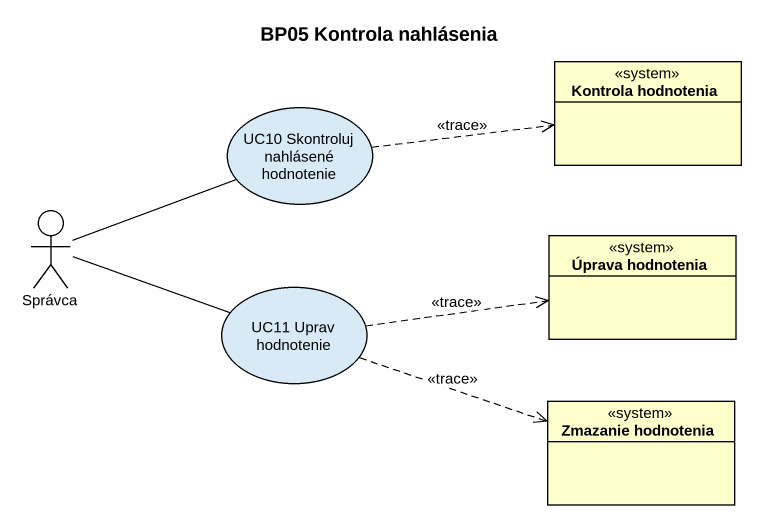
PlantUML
@startuml
title BP05 Kontrola nahlásenia
allowmixing
hide circle
hide empty members
usecase "UC10 Skontroluj nahlásené hodnotenie" as UC10_Skontroluj_nahlásené
class "Kontrola hodnotenia" as Kontrola_hodnotenia <<system>>
actor Správca
class "Úprava hodnotenia" as Úprava_hodnotenia <<system>>
usecase "UC11 Uprav hodnotenie" as UC11_Uprav_hodnotenie
class "Zmazanie hodnotenia" as Zmazanie_hodnotenia <<system>>
UC10_Skontroluj_nahlásené .right.> Kontrola_hodnotenia : <<trace>>
Správca -right- UC10_Skontroluj_nahlásené
Správca -right- UC11_Uprav_hodnotenie
UC11_Uprav_hodnotenie .right.> Úprava_hodnotenia : <<trace>>
UC11_Uprav_hodnotenie .right.> Zmazanie_hodnotenia : <<trace>>
@enduml
